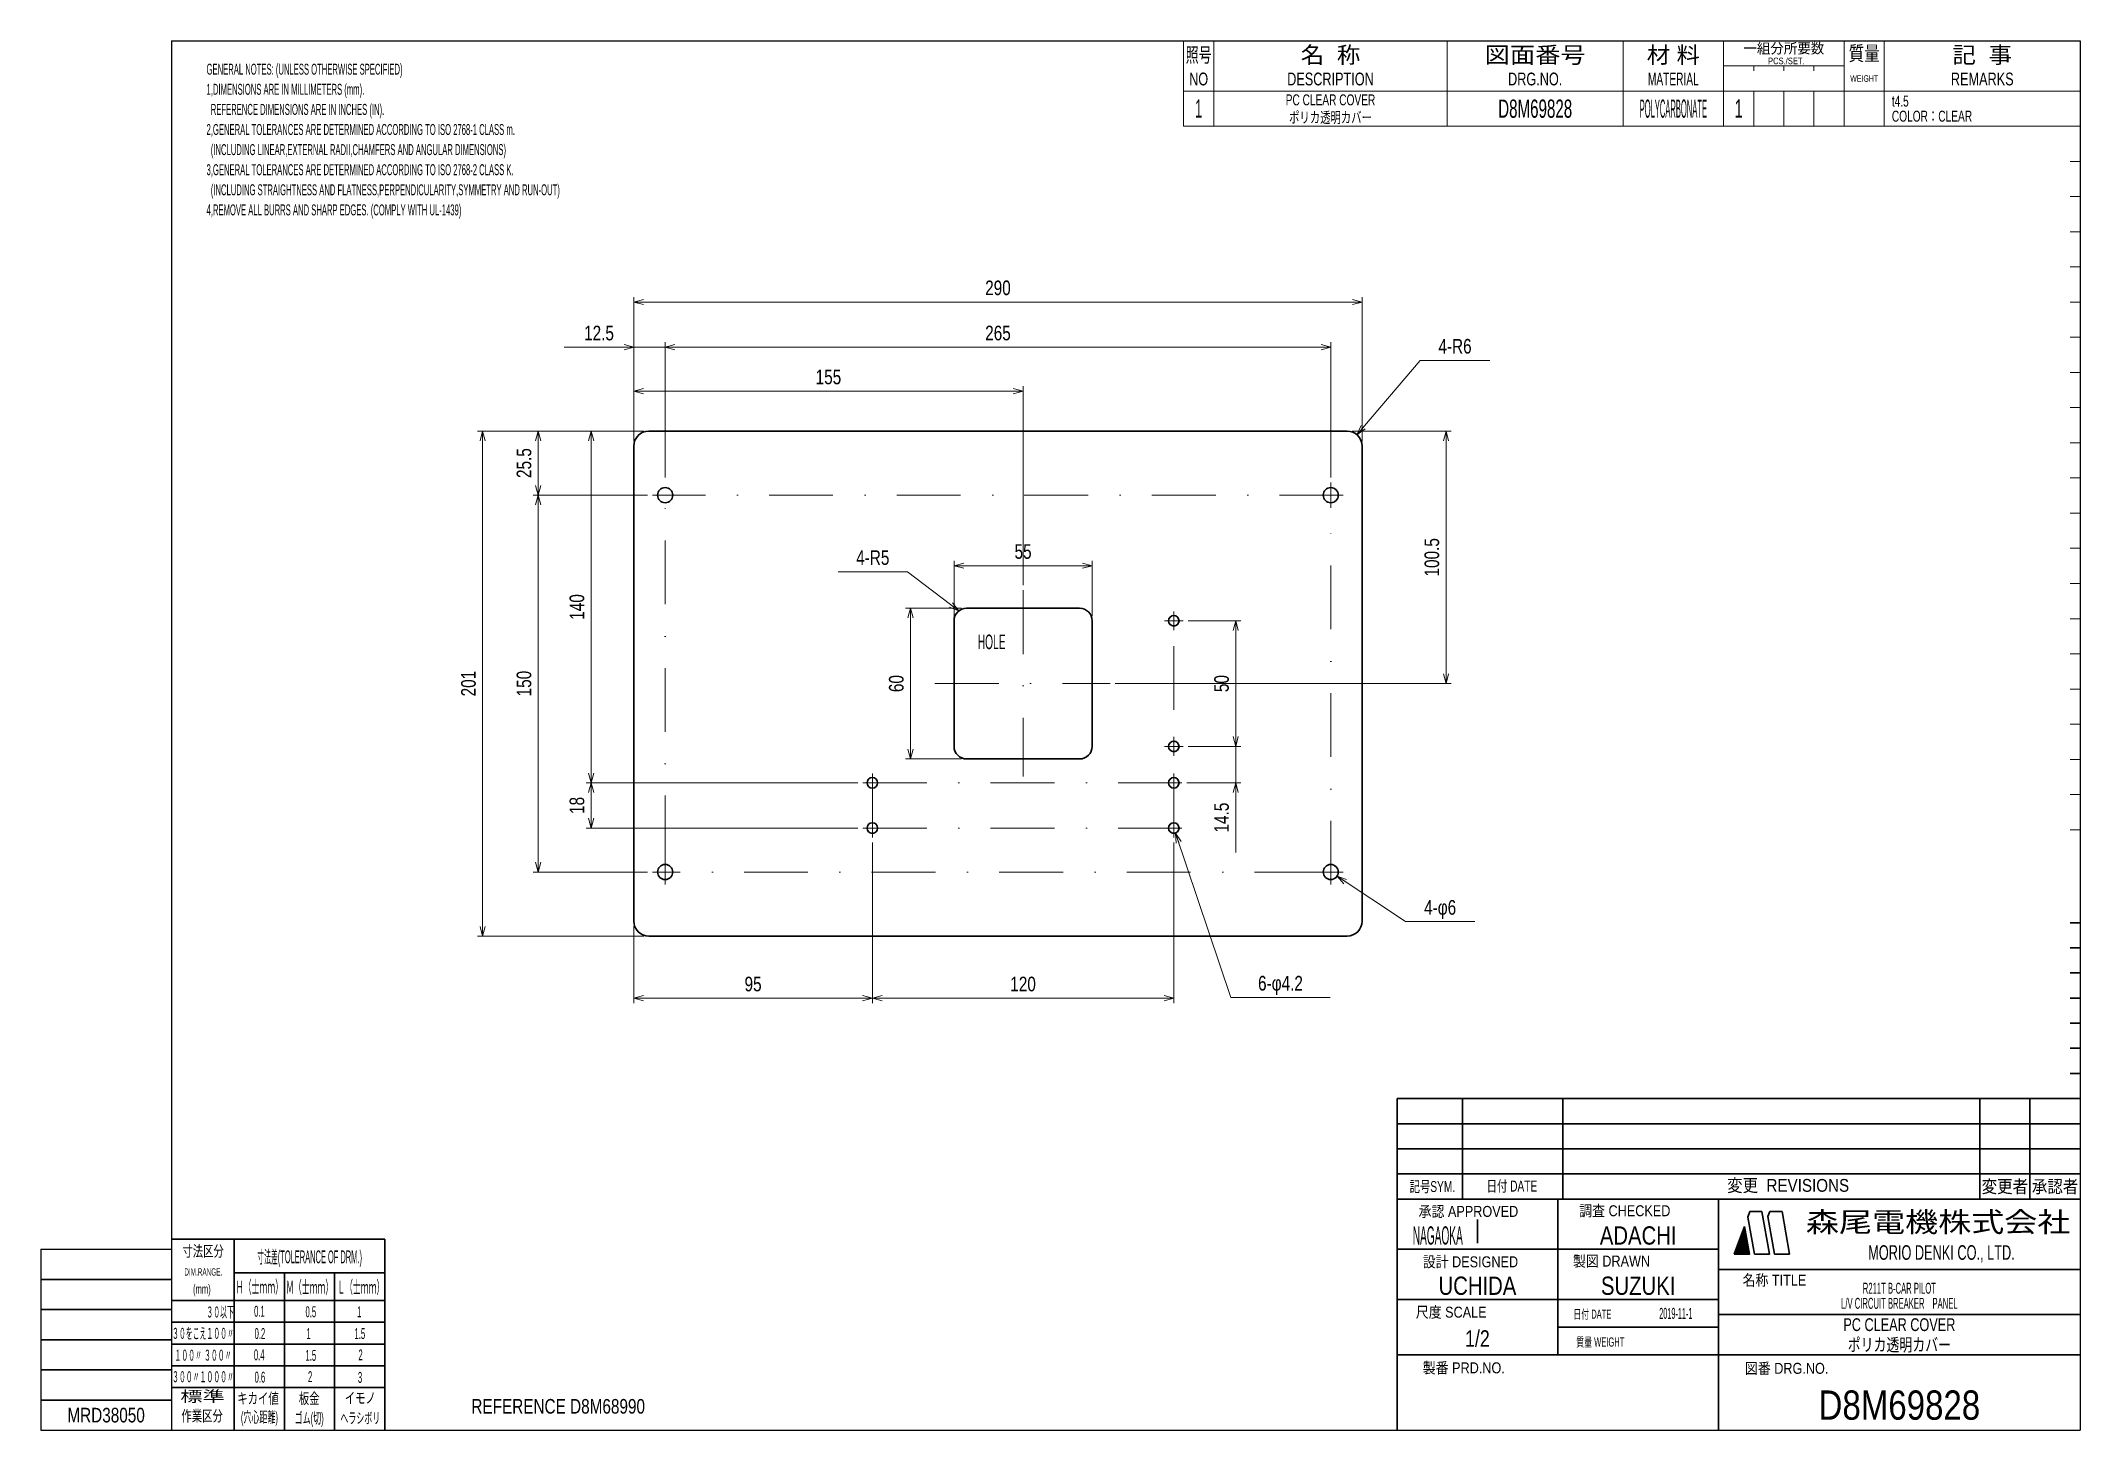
# Model space of a CAD drawing. Header units: millimetres. Extents: x 7 to 413, y 10 to 287.
import ezdxf
from ezdxf.enums import TextEntityAlignment as Align

# ---------------------------------------------------------------- set-up
doc = ezdxf.new("R2010")
doc.units = ezdxf.units.MM
doc.linetypes.add('DASHDOT', pattern=[25.3, 12.7, -6.3, 0, -6.3])
for name, color, linetype in [('GR1_13', 7, 'Continuous'), ('GR1_16', 7, 'Continuous'), ('図面枠B6M', 7, 'Continuous'), ('図面枠D8M', 7, 'Continuous'), ('表題、部品表', 7, 'Continuous'), ('表題、部品表_01', 7, 'Continuous'), ('表題、部品表_02', 7, 'Continuous'), ('表題、部品表_03', 7, 'Continuous')]:
    doc.layers.add(name, color=color, linetype=linetype)
doc.styles.add('HG丸ｺﾞｼｯｸM-PRO', font='')
doc.styles.get('HG丸ｺﾞｼｯｸM-PRO').set_extended_font_data('HG丸ｺﾞｼｯｸM-PRO')

# ---------------------------------------------------------------- blocks, each defined once
blk = doc.blocks.new('BLKF024')
at = {"layer": '図面枠D8M', "color": 4, "linetype": 'Continuous', "lineweight": 13}
for p, q in [((344.778471, 46.998727), (346.524087, 48.744343)), ((344.8594, 47.221078), (346.502888, 48.864566)), ((344.940329, 47.443428), (346.48169, 48.984789)), ((345.021258, 47.665778), (346.460491, 49.105012)), ((345.102186, 47.888128), (346.439293, 49.225235)), ((345.183115, 48.110479), (346.418094, 49.345457)), ((345.264044, 48.332829), (346.396896, 49.46568)), ((345.344973, 48.555179), (346.375697, 49.585903)), ((345.425902, 48.777529), (346.354499, 49.706126)), ((345.506831, 48.999879), (346.3333, 49.826349)), ((345.58776, 49.22223), (346.312102, 49.946572)), ((345.668689, 49.44458), (346.290903, 50.066794)), ((345.749617, 49.66693), (346.269705, 50.187017)), ((345.830546, 49.88928), (346.248506, 50.30724)), ((345.911475, 50.111631), (346.227307, 50.427463)), ((345.992404, 50.333981), (346.206109, 50.547686)), ((346.073333, 50.556331), (346.18491, 50.667909)), ((346.154262, 50.778681), (346.163712, 50.788131)), ((344.157871, 45.246757), (346.693675, 47.782561)), ((344.211969, 45.442276), (346.672477, 47.902784)), ((344.292898, 45.664626), (346.651278, 48.023006)), ((344.299292, 45.246757), (346.714874, 47.662338)), ((344.373827, 45.886976), (346.63008, 48.143229)), ((344.440714, 45.246757), (346.736072, 47.542115)), ((344.454756, 46.109327), (346.608881, 48.263452)), ((344.535684, 46.331677), (346.587682, 48.383675)), ((344.582135, 45.246757), (346.757271, 47.421892)), ((344.616613, 46.554027), (346.566484, 48.503898)), ((344.697542, 46.776377), (346.545285, 48.624121)), ((344.723556, 45.246757), (346.778469, 47.301669)), ((344.864978, 45.246757), (346.799668, 47.181447)), ((345.006399, 45.246757), (346.820866, 47.061224)), ((345.147821, 45.246757), (346.842065, 46.941001)), ((345.289242, 45.246757), (346.863263, 46.820778)), ((345.430663, 45.246757), (346.884462, 46.700555)), ((345.572085, 45.246757), (346.90566, 46.580332)), ((345.713506, 45.246757), (346.926859, 46.46011)), ((345.854927, 45.246757), (346.948057, 46.339887)), ((345.996349, 45.246757), (346.969256, 46.219664)), ((346.13777, 45.246757), (346.990455, 46.099441)), ((346.279191, 45.246757), (347.011653, 45.979218)), ((346.420613, 45.246757), (347.032852, 45.858995)), ((346.562034, 45.246757), (347.05405, 45.738773)), ((346.703455, 45.246757), (347.075249, 45.61855)), ((346.844877, 45.246757), (347.096447, 45.498327)), ((346.986298, 45.246757), (347.117646, 45.378104)), ((347.12772, 45.246757), (347.138844, 45.257881))]:
    blk.add_line(p, q, dxfattribs=at)
blk = doc.blocks.new('BLKF023')
at = {"layer": '図面枠D8M', "color": 2, "linetype": 'Continuous', "lineweight": 25}
for p, q in [((33, 286.75), (413, 286.75)), ((33, 286.75), (33, 10.25)), ((413, 286.75), (413, 10.25)), ((7, 46.25), (7, 10.25)), ((7, 46.25), (33, 46.25)), ((7, 10.25), (413, 10.25))]:
    blk.add_line(p, q, dxfattribs=at)
at = {"layer": '図面枠D8M', "color": 4, "linetype": 'Continuous', "lineweight": 13}
for p, q in [((413, 269.75), (411, 269.75)), ((413, 262.75), (411, 262.75)), ((413, 255.75), (411, 255.75)), ((413, 248.75), (411, 248.75)), ((413, 241.75), (411, 241.75)), ((413, 234.75), (411, 234.75)), ((413, 227.75), (411, 227.75)), ((413, 220.75), (411, 220.75)), ((413, 213.75), (411, 213.75)), ((413, 206.75), (411, 206.75)), ((413, 199.75), (411, 199.75)), ((413, 192.75), (411, 192.75)), ((413, 185.75), (411, 185.75)), ((413, 178.75), (411, 178.75)), ((413, 171.75), (411, 171.75)), ((413, 164.75), (411, 164.75)), ((413, 157.75), (411, 157.75)), ((413, 150.75), (411, 150.75)), ((413, 143.75), (411, 143.75)), ((413, 136.75), (411, 136.75)), ((411, 129.75), (413, 129.75))]:
    blk.add_line(p, q, dxfattribs=at)
at = {"layer": '図面枠D8M', "color": 3, "linetype": 'Continuous', "lineweight": 35}
for p, q in [((413, 111.25), (411, 111.25)), ((413, 106.25), (411, 106.25)), ((413, 101.25), (411, 101.25)), ((413, 96.25), (411, 96.25)), ((413, 91.25), (411, 91.25)), ((413, 86.25), (411, 86.25)), ((413, 81.25), (411, 81.25)), ((277, 76.25), (413, 76.25)), ((277, 76.25), (277, 10.25)), ((290, 76.25), (290, 56.25)), ((310, 76.25), (310, 56.25)), ((393, 76.25), (393, 56.25)), ((403, 76.25), (403, 56.25)), ((277, 71.25), (413, 71.25)), ((277, 66.25), (413, 66.25)), ((277, 61.25), (413, 61.25)), ((277, 56.25), (413, 56.25)), ((309, 56.25), (309, 25.25)), ((341, 56.25), (341, 10.25)), ((346.84, 52.65), (347.23, 53.75)), ((347.23, 53.75), (349.64, 53.75)), ((351.14, 45.25), (349.64, 53.75)), ((351.18, 53.75), (350.82, 52.76)), ((351.18, 53.75), (353.64, 53.75)), ((355.14, 45.25), (353.64, 53.75)), ((293, 52.17), (293, 47.48)), ((344.14, 45.25), (346.16, 50.8)), ((347.14, 45.25), (346.16, 50.8)), ((348.14, 45.25), (346.84, 52.65)), ((352.14, 45.25), (350.82, 52.76)), ((33, 48.25), (75.5, 48.25)), ((45.5, 48.25), (45.5, 10.25)), ((75.5, 48.25), (75.5, 10.25)), ((277, 46.25), (341, 46.25)), ((344.14, 45.25), (347.14, 45.25)), ((348.14, 45.25), (351.14, 45.25)), ((352.14, 45.25), (355.14, 45.25)), ((45.5, 41.55), (75.5, 41.55)), ((55.5, 41.55), (55.5, 10.25)), ((65.5, 41.55), (65.5, 10.25)), ((341, 42.25), (413, 42.25)), ((7, 40.25), (33, 40.25)), ((7, 34.25), (33, 34.25)), ((33, 36.05), (75.5, 36.05)), ((277, 36.25), (341, 36.25)), ((341, 33.25), (413, 33.25)), ((33, 31.72), (75.5, 31.72)), ((309, 30.75), (341, 30.75)), ((7, 28.25), (33, 28.25)), ((33, 27.4), (75.5, 27.4)), ((277, 25.25), (413, 25.25)), ((7, 22.25), (33, 22.25)), ((33, 23.07), (75.5, 23.07)), ((33, 16.25), (7, 16.25)), ((33, 18.75), (75.5, 18.75))]:
    blk.add_line(p, q, dxfattribs=at)
at = {"layer": '図面枠D8M', "color": 4, "linetype": 'Continuous', "lineweight": 13}
blk.add_blockref('BLKF024', (0, 0), dxfattribs=at)
at = {"layer": '図面枠D8M', "color": 4, "linetype": 'Continuous', "lineweight": 13, "style": 'HG丸ｺﾞｼｯｸM-PRO'}
for s, height, width, p in [('記号SYM.', 2.182, 0.69227, (284.03, 58.74)), ('日付 DATE', 2.182, 0.692507, (299.87, 58.83)), ('変更  REVISIONS', 2.5455, 0.887352, (354.85, 58.97)), ('変更者', 2.545, 0.887717, (398, 58.75)), ('承認者', 2.545, 0.887717, (408, 58.75)), ('承認 APPROVED', 2.1818, 0.863151, (291.21, 53.79)), ('調査 CHECKED', 2.182, 0.863174, (322.34, 53.92)), ('寸法差(TOLERANCE OF DRM.)', 2.5455, 0.382528, (60.52, 44.75)), ('設計 DESIGNED', 2.1818, 0.862613, (291.61, 43.76)), ('製図 DRAWN', 2.182, 0.863099, (319.7, 43.9)), ('DIM.RANGE.', 1.455, 0.522543, (39.35, 41.74)), ('名称 TITLE', 2.182, 0.862489, (352.13, 40.11)), ('Ｈ（士ｍｍ）', 2.545, 0.439786, (50.53, 38.76)), ('Ｍ（士ｍｍ）', 2.545, 0.439786, (60.52, 38.71)), ('Ｌ（士ｍｍ）', 2.545, 0.439786, (70.7, 38.71)), ('３０以下', 2.182, 0.44793, (42.7, 33.77)), ('0.1', 2.182, 0.522424, (50.53, 33.92)), ('0.5', 2.182, 0.522424, (60.76, 33.82)), ('1', 2.18, 0.521199, (70.42, 33.82)), ('尺度 SCALE', 2.182, 0.862581, (287.78, 33.74)), ('日付 DATE', 1.818, 0.618255, (315.88, 33.34)), ('３０をこえ１００〃', 2.182, 0.44793, (39.29, 29.52)), ('0.2', 2.182, 0.522424, (50.62, 29.48)), ('1', 2.18, 0.521199, (60.33, 29.48)), ('1.5', 2.182, 0.522424, (70.52, 29.48)), ('質量 WEIGHT', 1.818, 0.618812, (317.46, 27.8)), ('１００〃 ３００〃', 2.182, 0.448161, (39.29, 25.18)), ('0.4', 2.182, 0.522424, (50.48, 25.24)), ('1.5', 2.182, 0.522424, (60.76, 25.15)), ('2', 2.18, 0.521199, (70.66, 25.24)), ('３００〃１０００〃', 2.182, 0.44793, (39.29, 20.89)), ('0.6', 2.182, 0.522424, (50.62, 20.81)), ('2', 2.18, 0.521199, (60.62, 20.9)), ('3', 2.18, 0.521199, (70.56, 20.76)), ('製番 PRD.NO.', 2.182, 0.863299, (290.29, 22.66)), ('図番 DRG.NO.', 2.182, 0.863083, (354.56, 22.56)), ('キカイ値', 2.182, 0.692256, (50.24, 16.58)), ('板金', 2.182, 0.692256, (60.43, 16.58)), ('イモノ', 2.182, 0.692256, (70.61, 16.67))]:
    blk.add_text(s, height=height, dxfattribs=dict(at, width=width)).set_placement(p, align=Align.MIDDLE_CENTER)
at = {"layer": '図面枠D8M', "color": 2, "linetype": 'Continuous', "lineweight": 25, "style": 'HG丸ｺﾞｼｯｸM-PRO', "width": 1.206081}
blk.add_text('森尾電機株式会社', height=4, dxfattribs=at).set_placement((384.72, 51.68), align=Align.MIDDLE_CENTER)
at = {"layer": '図面枠D8M', "color": 4, "linetype": 'Continuous', "lineweight": 13, "style": 'HG丸ｺﾞｼｯｸM-PRO'}
for s, height, width, p in [('寸法区分', 2.182, 0.692256, (39.31, 44.15)), ('(mm)', 1.818, 0.619256, (39.07, 36.89)), ('標準', 2.182, 1.489301, (39.21, 15.25)), ('作業区分', 2.182, 0.692256, (39.12, 11.35)), ('(穴心距離)', 2.182, 0.521231, (50.53, 11.11)), ('ゴム(切)', 2.182, 0.521232, (60.43, 10.92)), ('ヘラシボリ', 2.182, 0.521228, (70.61, 10.92))]:
    blk.add_text(s, height=height, dxfattribs=dict(at, width=width)).set_placement(p, align=Align.BOTTOM_CENTER)
at = {"layer": '図面枠D8M', "color": 3, "linetype": 'Continuous', "lineweight": 35, "style": 'HG丸ｺﾞｼｯｸM-PRO', "width": 0.652197}
blk.add_text('MORIO DENKI CO., LTD.', height=2.9091, dxfattribs=at).set_placement((385.38, 45.61), align=Align.MIDDLE_CENTER)
blk = doc.blocks.new('BLKF025')
at = {"layer": '図面枠D8M', "color": 3, "linetype": 'Continuous', "lineweight": 35, "style": 'HG丸ｺﾞｼｯｸM-PRO'}
for s, height, width, p in [('NAGAOKA', 3.636, 0.414524, (285.11, 49)), ('ADACHI', 3.636, 0.830909, (325, 49)), ('UCHIDA', 3.636, 0.830691, (293, 39)), ('SUZUKI', 3.636, 0.831098, (325, 39)), ('L/V CIRCUIT BREAKER\u3000PANEL', 2.1818, 0.522183, (377, 35.5)), ('R211T B-CAR PILOT', 2.1818, 0.522123, (377, 38.5)), ('2019-11-1', 2.182, 0.482367, (332.5, 33.5)), ('PC CLEAR COVER', 2.5455, 0.741449, (377, 31.25)), ('1/2', 3.273, 0.80628, (293, 28.5)), ('D8M69828', 5.818, 0.845432, (377, 15.25))]:
    blk.add_text(s, height=height, dxfattribs=dict(at, width=width)).set_placement(p, align=Align.MIDDLE_CENTER)
blk = doc.blocks.new('BLKF026')
at = {"layer": '表題、部品表_02', "color": 4, "linetype": 'Continuous', "lineweight": 13}
for p, q in [((234.5, 276.75), (234.5, 269.75)), ((234.5, 276.75), (413, 276.75)), ((240.5, 276.75), (240.5, 269.75)), ((287, 276.75), (287, 269.75)), ((322, 276.75), (322, 269.75)), ((342, 276.75), (342, 269.75)), ((348, 276.75), (348, 269.75)), ((354, 276.75), (354, 269.75)), ((360, 269.75), (360, 276.75)), ((366, 276.75), (366, 269.75)), ((374, 276.75), (374, 269.75)), ((413, 276.75), (413, 269.75)), ((234.5, 269.75), (413, 269.75))]:
    blk.add_line(p, q, dxfattribs=at)
blk = doc.blocks.new('BLKF029')
at = {"layer": '表題、部品表_01', "color": 4, "linetype": 'Continuous', "lineweight": 13}
for p, q in [((234.5, 286.75), (234.5, 276.75)), ((234.5, 286.75), (413, 286.75)), ((240.5, 286.75), (240.5, 276.75)), ((287, 286.75), (287, 276.75)), ((322, 286.75), (322, 276.75)), ((342, 286.75), (342, 276.75)), ((366, 286.75), (366, 276.75)), ((374, 286.75), (374, 276.75)), ((413, 286.75), (413, 276.75)), ((342, 281.75), (366, 281.75)), ((348, 280.75), (348, 281.75)), ((354, 281.75), (354, 280.75)), ((360, 281.75), (360, 280.75)), ((234.5, 276.75), (413, 276.75))]:
    blk.add_line(p, q, dxfattribs=at)
at = {"layer": '表題、部品表_01', "color": 3, "linetype": 'Continuous', "lineweight": 35, "style": 'HG丸ｺﾞｼｯｸM-PRO'}
for s, height, width, p in [('照号', 2.909, 0.651535, (237.5, 283.95)), ('名  称', 3.273, 1.042426, (263.75, 283.95)), ('図面番号', 3.273, 1.127518, (304.5, 283.95)), ('材 料', 3.273, 1.042439, (332, 283.95)), ('一組分所要数', 2.036, 0.966638, (354, 285.25)), ('質量', 2.909, 0.781842, (370, 284.25)), ('記  事', 3.273, 1.042426, (393.5, 283.95)), ('NO', 2.545, 0.740841, (237.5, 279.15)), ('DESCRIPTION', 2.5455, 0.741365, (263.75, 279.15)), ('DRG.NO.', 2.545, 0.741189, (304.5, 279.15)), ('MATERIAL', 2.545, 0.594756, (332, 279.15)), ('PCS./SET.', 1.309, 0.862935, (354.5, 282.75)), ('REMARKS', 2.545, 0.742803, (393.5, 279.15)), ('WEIGHT', 1.309, 0.635507, (370, 279.25))]:
    blk.add_text(s, height=height, dxfattribs=dict(at, width=width)).set_placement(p, align=Align.MIDDLE_CENTER)
blk = doc.blocks.new('BLKF028')
at = {"layer": '表題、部品表_01', "color": 3, "linetype": 'Continuous', "lineweight": 13}
blk.add_blockref('BLKF029', (0, 0), dxfattribs=at)
blk = doc.blocks.new('BLKF030')
at = {"layer": 'GR1_13', "color": 3, "linetype": 'Continuous', "lineweight": 35}
for p, q in [((128.05, 209.08), (267.05, 209.08)), ((125.05, 111.58), (125.05, 206.08)), ((270.05, 111.58), (270.05, 206.08)), ((188.8, 146.33), (188.8, 171.33)), ((191.3, 173.83), (213.8, 173.83)), ((216.3, 146.33), (216.3, 171.33)), ((191.3, 143.83), (213.8, 143.83)), ((128.05, 108.58), (267.05, 108.58))]:
    blk.add_line(p, q, dxfattribs=at)
for centre in [(131.3, 196.33), (263.8, 196.33), (131.3, 121.33), (263.8, 121.33)]:
    blk.add_circle(centre, 1.5, dxfattribs=at)
for centre, radius, start, end in [((128.05, 206.08), 3, 90, 180), ((267.05, 206.08), 3, 0, 90), ((191.3, 171.33), 2.5, 90, 180), ((213.8, 171.33), 2.5, 0, 90), ((191.3, 146.33), 2.5, 180, 270), ((213.8, 146.33), 2.5, 270, 0), ((128.05, 111.58), 3, 180, 270), ((267.05, 111.58), 3, 270, 0)]:
    blk.add_arc(centre, radius, start, end, dxfattribs=at)
blk = doc.blocks.new('FXTIP_ARROW_S')
at = {"color": 0, "linetype": 'Continuous', "lineweight": -2}
for q in [(-1, 0), (-0.97, 0.26), (-0.97, -0.26)]:
    blk.add_line((0, 0), q, dxfattribs=at)
blk = doc.blocks.new('FXTIP_ARROW_E')
at = {"color": 0, "linetype": 'Continuous', "lineweight": -2}
for q in [(-1, 0), (-0.97, 0.26), (-0.97, -0.26)]:
    blk.add_line((0, 0), q, dxfattribs=at)

msp = doc.modelspace()

# ---------------------------------------------------------------- linework, layer by layer
at = {"layer": 'GR1_13', "color": 4, "linetype": 'DASHDOT', "lineweight": 13}
for p, q in [((133.8, 196.33), (128.8, 196.33)), ((131.3, 123.83), (131.3, 198.83)), ((266.3, 196.33), (133.8, 196.33)), ((263.8, 193.83), (263.8, 198.83)), ((263.8, 118.83), (263.8, 193.83)), ((202.55, 177.4), (202.55, 140.34)), ((234.43, 171.33), (230.68, 171.33)), ((232.55, 169.46), (232.55, 173.21)), ((232.55, 128.21), (232.55, 173.04)), ((185.01, 158.83), (219.86, 158.83)), ((234.43, 146.33), (230.68, 146.33)), ((232.55, 144.46), (232.55, 148.21)), ((234.18, 139.08), (170.68, 139.08)), ((172.55, 128.21), (172.55, 140.96)), ((234.18, 130.08), (170.68, 130.08)), ((131.3, 118.83), (131.3, 123.83)), ((261.3, 121.33), (128.8, 121.33)), ((266.3, 121.33), (261.3, 121.33))]:
    msp.add_line(p, q, dxfattribs=at)
at = {"layer": 'GR1_13', "color": 21, "linetype": 'Continuous', "lineweight": 35}
for centre in [(232.55, 171.33), (232.55, 146.33), (172.55, 139.08), (232.55, 139.08), (172.55, 130.08), (232.55, 130.08)]:
    msp.add_circle(centre, 1.05, dxfattribs=at)
at = {"layer": 'GR1_16', "color": 254, "linetype": 'Continuous', "lineweight": 13}
for p, q in [((125.05, 207.08), (125.05, 235.76)), ((270.05, 207.08), (270.05, 235.76)), ((125.05, 234.76), (270.05, 234.76)), ((111.21, 225.77), (125.05, 225.77)), ((125.05, 207.08), (125.05, 226.77)), ((125.05, 225.77), (131.3, 225.77)), ((131.3, 199.83), (131.3, 226.77)), ((131.3, 225.77), (263.8, 225.77)), ((263.8, 199.83), (263.8, 226.77)), ((125.05, 207.08), (125.05, 218.03)), ((125.05, 217.03), (202.55, 217.03)), ((202.55, 178.4), (202.55, 218.03)), ((127.05, 209.08), (93.96, 209.08)), ((94.96, 108.58), (94.96, 209.08)), ((127.05, 209.08), (105.01, 209.08)), ((106.01, 196.33), (106.01, 209.08)), ((127.05, 209.08), (115.55, 209.08)), ((116.55, 139.08), (116.55, 209.08)), ((268.05, 209.08), (287.75, 209.08)), ((286.75, 158.83), (286.75, 209.08)), ((127.8, 196.33), (105.01, 196.33)), ((106.01, 121.33), (106.01, 196.33)), ((188.8, 172.33), (188.8, 183.29)), ((216.3, 172.33), (216.3, 183.29)), ((188.8, 182.29), (216.3, 182.29)), ((190.3, 173.83), (179.13, 173.83)), ((180.13, 143.83), (180.13, 173.83)), ((235.43, 171.33), (245.88, 171.33)), ((244.88, 146.33), (244.88, 171.33)), ((220.86, 158.83), (287.75, 158.83)), ((235.43, 146.33), (245.88, 146.33)), ((244.88, 139.08), (244.88, 146.33)), ((190.3, 143.83), (179.13, 143.83)), ((169.68, 139.08), (115.55, 139.08)), ((116.55, 130.08), (116.55, 139.08)), ((235.18, 139.08), (245.88, 139.08)), ((244.88, 125.24), (244.88, 139.08)), ((169.68, 130.08), (115.55, 130.08)), ((172.55, 127.21), (172.55, 95.22)), ((232.55, 127.21), (232.55, 95.22)), ((127.8, 121.33), (105.01, 121.33)), ((125.05, 110.58), (125.05, 95.22)), ((127.05, 108.58), (93.96, 108.58)), ((125.05, 96.22), (172.55, 96.22)), ((172.55, 96.22), (232.55, 96.22))]:
    msp.add_line(p, q, dxfattribs=at)
at = {"layer": 'GR1_16', "color": 4, "linetype": 'Continuous', "lineweight": 13}
for p, q in [((269, 208.36), (281.62, 223.14)), ((281.62, 223.14), (295.46, 223.14)), ((179.55, 181.08), (165.71, 181.08)), ((189.75, 173.29), (179.55, 181.08)), ((232.89, 129.09), (243.91, 96.38)), ((265.05, 120.5), (278.66, 111.47)), ((278.66, 111.47), (292.5, 111.47)), ((243.91, 96.38), (263.67, 96.38))]:
    msp.add_line(p, q, dxfattribs=at)

# ---------------------------------------------------------------- block references
at = {"layer": 'GR1_13', "color": 3, "linetype": 'Continuous', "lineweight": 35}
msp.add_blockref('BLKF030', (0, 0), dxfattribs=at)
at = {"layer": 'GR1_16', "color": 254, "linetype": 'Continuous', "lineweight": 13, "xscale": 2, "yscale": 2}
for name, p, rotation in [('FXTIP_ARROW_S', (125.05, 234.76), 180), ('FXTIP_ARROW_E', (270.05, 234.76), 360), ('FXTIP_ARROW_E', (125.05, 225.77), 360), ('FXTIP_ARROW_S', (131.3, 225.77), 180), ('FXTIP_ARROW_E', (263.8, 225.77), 360), ('FXTIP_ARROW_S', (125.05, 217.03), 180), ('FXTIP_ARROW_E', (202.55, 217.03), 360), ('FXTIP_ARROW_E', (94.96, 209.08), 90), ('FXTIP_ARROW_E', (106.01, 209.08), 90), ('FXTIP_ARROW_E', (116.55, 209.08), 90), ('FXTIP_ARROW_E', (286.75, 209.08), 90), ('FXTIP_ARROW_S', (106.01, 196.33), 270), ('FXTIP_ARROW_E', (106.01, 196.33), 90), ('FXTIP_ARROW_S', (188.8, 182.29), 180), ('FXTIP_ARROW_E', (216.3, 182.29), 360), ('FXTIP_ARROW_E', (180.13, 173.83), 90), ('FXTIP_ARROW_E', (244.88, 171.33), 90), ('FXTIP_ARROW_S', (286.75, 158.83), 270), ('FXTIP_ARROW_S', (244.88, 146.33), 270), ('FXTIP_ARROW_S', (180.13, 143.83), 270), ('FXTIP_ARROW_S', (116.55, 139.08), 270), ('FXTIP_ARROW_E', (116.55, 139.08), 90), ('FXTIP_ARROW_E', (244.88, 139.08), 90), ('FXTIP_ARROW_S', (116.55, 130.08), 270), ('FXTIP_ARROW_S', (106.01, 121.33), 270), ('FXTIP_ARROW_S', (94.96, 108.58), 270), ('FXTIP_ARROW_S', (125.05, 96.22), 180), ('FXTIP_ARROW_E', (172.55, 96.22), 360), ('FXTIP_ARROW_S', (172.55, 96.22), 180), ('FXTIP_ARROW_E', (232.55, 96.22), 360)]:
    msp.add_blockref(name, p, dxfattribs=dict(at, rotation=rotation))
at = {"layer": 'GR1_16', "color": 4, "linetype": 'Continuous', "lineweight": 13, "xscale": 2, "yscale": 2}
for p, rotation in [((269, 208.36), 229.5037064537512), ((189.75, 173.29), 322.5929313454943), ((232.89, 129.09), 108.6253705534866), ((265.05, 120.5), 146.4285494194396)]:
    msp.add_blockref('FXTIP_ARROW_S', p, dxfattribs=dict(at, rotation=rotation))
at = {"layer": '図面枠D8M', "color": 4, "linetype": 'Continuous', "lineweight": 13}
msp.add_blockref('BLKF023', (0, 0), dxfattribs=at)
at = {"layer": '図面枠D8M', "color": 3, "linetype": 'Continuous', "lineweight": 35}
msp.add_blockref('BLKF025', (0, 0), dxfattribs=at)
at = {"layer": '表題、部品表_01', "color": 3, "linetype": 'Continuous', "lineweight": 13}
msp.add_blockref('BLKF028', (0, 0), dxfattribs=at)
at = {"layer": '表題、部品表_02', "color": 4, "linetype": 'Continuous', "lineweight": 13}
msp.add_blockref('BLKF026', (0, 0), dxfattribs=at)

# ---------------------------------------------------------------- texts
at = {"layer": 'GR1_16', "color": 254, "linetype": 'Continuous', "lineweight": 35, "style": 'HG丸ｺﾞｼｯｸM-PRO'}
for s, rotation, width, p in [('290', 0, 0.784542, (197.55, 235.26)), ('12.5', 0, 0.784749, (118.13, 226.27)), ('265', 0, 0.784542, (197.55, 226.27)), ('155', 0, 0.784542, (163.8, 217.53)), ('25.5', 90, 0.784749, (105.51, 202.71)), ('100.5', 90, 0.7847, (286.25, 183.96)), ('55', 0, 0.784542, (202.55, 182.79)), ('140', 90, 0.784542, (116.05, 174.08)), ('201', 90, 0.784542, (94.46, 158.83)), ('150', 90, 0.784542, (105.51, 158.83)), ('60', 90, 0.784542, (179.63, 158.83)), ('50', 90, 0.784542, (244.38, 158.83)), ('18', 90, 0.784542, (116.05, 134.58)), ('14.5', 90, 0.784749, (244.38, 132.16)), ('95', 0, 0.784542, (148.8, 96.72)), ('120', 0, 0.784542, (202.55, 96.72))]:
    msp.add_text(s, height=2.909, rotation=rotation, dxfattribs=dict(at, width=width)).set_placement(p, align=Align.BOTTOM_CENTER)
at = {"layer": 'GR1_16', "color": 3, "linetype": 'Continuous', "lineweight": 35, "style": 'HG丸ｺﾞｼｯｸM-PRO'}
for s, width, p in [('4-R6', 0.783129, (288.54, 223.64)), ('4-R5', 0.783129, (172.63, 181.58)), ('4-φ6', 0.783086, (285.58, 111.97)), ('6-φ4.2', 0.783565, (253.79, 96.88))]:
    msp.add_text(s, height=2.909, dxfattribs=dict(at, width=width)).set_placement(p, align=Align.BOTTOM_CENTER)
at = {"layer": 'GR1_16', "color": 3, "linetype": 'Continuous', "lineweight": 35, "style": 'HG丸ｺﾞｼｯｸM-PRO', "width": 0.521888}
msp.add_text('HOLE', height=2.909, dxfattribs=at).set_placement((196.29, 167.14), align=Align.MIDDLE_CENTER)
at = {"layer": '図面枠B6M', "color": 3, "linetype": 'Continuous', "lineweight": 35, "style": 'HG丸ｺﾞｼｯｸM-PRO', "width": 0.783793}
msp.add_text('MRD38050', height=2.909, dxfattribs=at).set_placement((20, 13.25), align=Align.MIDDLE_CENTER)
at = {"layer": '図面枠D8M', "color": 3, "linetype": 'Continuous', "lineweight": 35, "style": 'HG丸ｺﾞｼｯｸM-PRO'}
for s, width, p in [('GENERAL NOTES: (UNLESS OTHERWISE SPECIFIED)', 0.52211, (40, 282.19)), ('1,DIMENSIONS ARE IN MILLIMETERS (mm).', 0.522052, (40, 278.19)), ('  REFERENCE DIMENSIONS ARE IN INCHES (IN).', 0.522009, (40, 274.19)), ('2,GENERAL TOLERANCES ARE DETERMINED ACCORDING TO ISO 2768-1 CLASS m.', 0.522186, (40, 270.19)), ('  (INCLUDING LINEAR,EXTERNAL RADII,CHAMFERS AND ANGULAR DIMENSIONS)', 0.522355, (40, 266.19)), ('3,GENERAL TOLERANCES ARE DETERMINED ACCORDING TO ISO 2768-2 CLASS K.', 0.52223, (40, 262.19)), ('  (INCLUDING STRAIGHTNESS AND FLATNESS,PERPENDICULARITY,SYMMETRY AND RUN-OUT)', 0.522087, (40, 258.19)), ('4,REMOVE ALL BURRS AND SHARP EDGES. (COMPLY WITH UL-1439)', 0.52235, (40, 254.19))]:
    msp.add_text(s, height=2.1818, dxfattribs=dict(at, width=width)).set_placement(p, align=Align.TOP_LEFT)
at = {"layer": '図面枠D8M', "color": 3, "linetype": 'Continuous', "lineweight": 35, "style": 'HG丸ｺﾞｼｯｸM-PRO', "width": 0.741121}
msp.add_text('ポリカ透明カバー', height=2.545, dxfattribs=at).set_placement((377, 27.25), align=Align.MIDDLE_CENTER)
at = {"layer": '表題、部品表', "color": 3, "linetype": 'Continuous', "lineweight": 35, "style": 'HG丸ｺﾞｼｯｸM-PRO', "width": 0.783702}
msp.add_text('REFERENCE D8M68990', height=2.9091, dxfattribs=at).set_placement((110, 15), align=Align.MIDDLE_CENTER)
at = {"layer": '表題、部品表_03', "color": 3, "linetype": 'Continuous', "lineweight": 35, "style": 'HG丸ｺﾞｼｯｸM-PRO'}
for s, height, width, p in [('PC CLEAR COVER', 2.1818, 0.691907, (263.75, 275)), ('1', 3.64, 0.521199, (237.5, 273.25)), ('ポリカ透明カバー', 2.182, 0.692256, (263.75, 271.5)), ('D8M69828', 3.636, 0.619412, (304.5, 273.25)), ('POLYCARBONATE', 3.6364, 0.310163, (332, 273.25)), ('1', 3.64, 0.576062, (345, 273.25))]:
    msp.add_text(s, height=height, dxfattribs=dict(at, width=width)).set_placement(p, align=Align.MIDDLE_CENTER)
for s, height, width, p in [('t4.5', 2.182, 0.690457, (375.5, 274.75)), ('COLOR：CLEAR', 2.1818, 0.692597, (375.5, 271.75))]:
    msp.add_text(s, height=height, dxfattribs=dict(at, width=width)).set_placement(p, align=Align.MIDDLE_LEFT)

doc.saveas('drawing.dxf')
